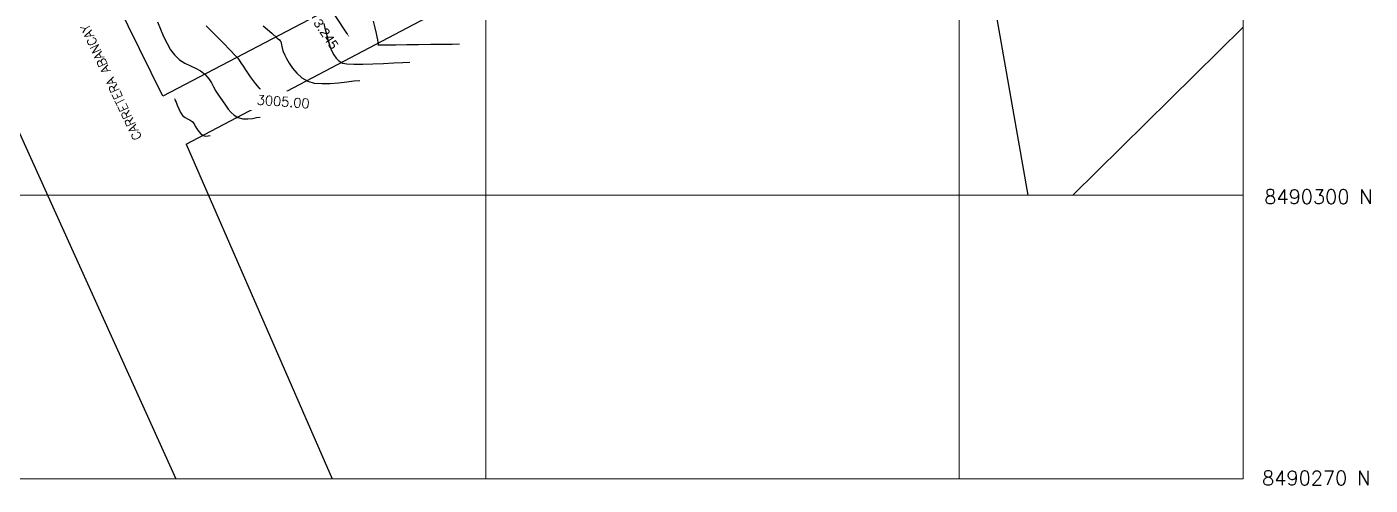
# Model space of a CAD drawing. Header units: metres. Extents: x 706106 to 709341, y 8490035 to 8490642.
# Drawn here: x 708921.6 to 709063.5, y 8490371.7 to 8490420.1 of the extents above; entities that cross this region are included whole.
import ezdxf
from ezdxf.enums import TextEntityAlignment as Align

# ---------------------------------------------------------------- set-up
doc = ezdxf.new("R2010")
doc.units = ezdxf.units.M
doc.layers.add('BLOQUES', color=7, linetype='Continuous', lineweight=60)
for name, color, linetype in [('C-ANNO-MATC-TEXT', 150, 'Continuous'), ('C-STRM-STRC', 170, 'Continuous'), ('C-TOPO', 7, 'Continuous'), ('C-TOPO-MAJR', 9, 'Continuous'), ('CALLES', 7, 'Continuous')]:
    doc.layers.add(name, color=color, linetype=linetype)
doc.styles.add('COTAS', font='arial.ttf')
doc.styles.add('ROMANT', font='romant.shx')
doc.styles.get("Standard").update_dxf_attribs({"font": 'simplex.shx'})
doc.dimstyles.new('GenAng', dxfattribs={"dimtxt": 1, "dimasz": 0.5, "dimexe": 0.18, "dimexo": 0.0625, "dimgap": 0.1, "dimtad": 0, "dimdec": 3, "dimzin": 1, "dimdsep": 46, "dimtxsty": 'COTAS', "dimcen": 0.09, "dimse1": 1, "dimse2": 1, "dimaunit": 1, "dimadec": 3, "dimazin": 0, "dimtfac": 1, "dimtdec": 3, "dimtofl": 0, "dimtmove": 2, "dimatfit": 3, "dimfxl": 1, "dimtolj": 1, "dimtzin": 1, "dimarcsym": 0})

# ---------------------------------------------------------------- blocks, each defined once
blk = doc.blocks.new('*D8')
at = {"layer": 'C-STRM-STRC', "color": 0, "lineweight": -2, "transparency": 16777216}
blk.add_line((708954.11, 8490421.34), (708955.37, 8490419.48), dxfattribs=at)
at = {"layer": 'C-STRM-STRC', "color": 0, "transparency": 16777216}
for points in [[(708954.18, 8490421.39), (708954.04, 8490421.29), (708953.83, 8490421.75)], [(708955.44, 8490419.53), (708955.3, 8490419.43), (708955.65, 8490419.06)]]:
    blk.add_solid(points, dxfattribs=at)
at = {"layer": 'Defpoints', "color": 0, "transparency": 16777216}
for p in [(708956.76, 8490423.73), (708958.57, 8490421.04), (708955.65, 8490419.06)]:
    blk.add_point(p, dxfattribs=at)
at = {"layer": 'C-STRM-STRC', "color": 0, "lineweight": 40, "transparency": 16777216, "insert": (708953.19, 8490419.37), "char_height": 1, "attachment_point": 5, "rotation": 303.9889, "style": 'COTAS'}
blk.add_mtext('\\A1;3.245', dxfattribs=at)

msp = doc.modelspace()

# ---------------------------------------------------------------- linework, layer by layer
at = {"elevation": 507.051, "flags": 128}
for points in [[(708956.7574, 8490423.7273), (708935.9609, 8490412.8125), (708891.8311, 8490502.3495)], [(708890.0854, 8490476.7998), (708937.3367, 8490372.3495)], [(708938.4334, 8490407.7151), (709017.3188, 8490449.3105), (709020.3086, 8490442.4641), (709027.3455, 8490402.3495)], [(709050.0854, 8490420.1044), (709032.0871, 8490402.3495)], [(708938.4334, 8490407.7151), (708953.857, 8490372.3495)]]:
    msp.add_lwpolyline(points, dxfattribs=at)
at = {"layer": 'C-ANNO-MATC-TEXT', "lineweight": 0}
for p, q in [((708970.0854, 8490372.3495, 507.051), (708970.0854, 8490502.3495, 507.051)), ((709020.0854, 8490372.3495, 507.051), (709020.0854, 8490502.3495, 507.051)), ((709050.0854, 8490372.3495, 507.051), (709050.0854, 8490502.3495, 507.051)), ((708890.0854, 8490402.3495, 507.051), (709050.0854, 8490402.3495, 507.051)), ((708890.0854, 8490372.3495, 507.051), (709050.0854, 8490372.3495, 507.051))]:
    msp.add_line(p, q, dxfattribs=at)
at = {"layer": 'C-TOPO', "color": 132, "linetype": 'Continuous', "lineweight": -3, "true_color": 0x00b8b8, "flags": 128}
for points, elevation in [([(708935.3874, 8490420.6642), (708935.7, 8490419.8857), (708936.0365, 8490419.106), (708936.395, 8490418.3666), (708936.7735, 8490417.7087), (708937.1698, 8490417.1739), (708937.7239, 8490416.6547), (708938.2952, 8490416.2836), (708938.8658, 8490416.0023), (708939.4177, 8490415.7524), (708939.9333, 8490415.4756), (708940.3944, 8490415.1136), (708940.8094, 8490414.6399), (708941.0836, 8490414.2102), (708941.302, 8490413.7848), (708941.5495, 8490413.3239), (708941.9109, 8490412.7877), (708942.256, 8490412.3086), (708942.5626, 8490411.8571), (708942.855, 8490411.4443), (708943.1572, 8490411.0812), (708943.4934, 8490410.7788), (708943.8875, 8490410.5481), (708944.4119, 8490410.4037), (708944.9334, 8490410.3915), (708945.4264, 8490410.4545), (708945.8654, 8490410.5357), (708946.225, 8490410.5781)], 3513.051), ([(708946.5653, 8490420.2515), (708947.4527, 8490419.4731), (708948.0501, 8490418.9491), (708948.2758, 8490418.7501), (708948.3534, 8490418.668), (708948.4192, 8490418.5784), (708948.4526, 8490418.4097), (708948.5194, 8490418.0523), (708948.6386, 8490417.5996), (708948.8292, 8490417.1446), (708949.0231, 8490416.7851), (708949.2971, 8490416.3105), (708949.655, 8490415.7767), (708950.1003, 8490415.2399), (708950.6367, 8490414.7562), (708951.2678, 8490414.3815), (708951.9365, 8490414.1948), (708952.7392, 8490414.1291), (708953.619, 8490414.1513), (708954.5189, 8490414.228), (708955.3818, 8490414.3259), (708956.1506, 8490414.4118), (708956.7685, 8490414.4523)], 3511.051), ([(708952.9625, 8490420.5021), (708953.0805, 8490420.0102), (708953.2316, 8490419.3763), (708953.4053, 8490418.7015), (708953.5912, 8490418.087), (708953.779, 8490417.6341), (708954.0271, 8490417.1808), (708954.2609, 8490416.8216), (708954.5486, 8490416.5347), (708954.958, 8490416.2982), (708955.3865, 8490416.2176), (708956.1208, 8490416.1866), (708957.0731, 8490416.1936), (708958.156, 8490416.2269), (708959.2817, 8490416.2748), (708960.3628, 8490416.3256), (708961.3115, 8490416.3677), (708962.0402, 8490416.3894)], 3510.051), ([(708958.1748, 8490420.7371), (708958.3375, 8490420.0465), (708958.4757, 8490419.4425), (708958.5567, 8490419.0771), (708958.6215, 8490418.7429), (708958.6703, 8490418.4618), (708958.6916, 8490418.3392), (708958.743, 8490418.2743), (708958.6803, 8490418.2359), (708958.7268, 8490418.227), (708958.7837, 8490418.2198), (708959.0176, 8490418.2225), (708959.6477, 8490418.2302), (708960.5804, 8490418.2418), (708961.7227, 8490418.2561), (708962.9812, 8490418.2719), (708964.2627, 8490418.2881), (708965.4738, 8490418.3033), (708966.5213, 8490418.3165), (708967.312, 8490418.3265)], 3509.051), ([(708937.1981, 8490412.5221), (708937.2207, 8490412.4728), (708937.2689, 8490412.3595), (708937.3486, 8490412.159), (708937.4679, 8490411.8533), (708937.6359, 8490411.4489), (708937.8224, 8490411.0709), (708938.0248, 8490410.7742), (708938.296, 8490410.5415), (708938.5732, 8490410.3953), (708938.837, 8490410.272), (708939.0676, 8490410.1079), (708939.2643, 8490409.8613), (708939.3854, 8490409.6304), (708939.5581, 8490409.3556), (708939.7688, 8490409.0547), (708939.9611, 8490408.8038), (708940.1973, 8490408.6313), (708940.48, 8490408.5784), (708940.7447, 8490408.6101), (708940.9533, 8490408.6411)], 3514.051)]:
    msp.add_lwpolyline(points, dxfattribs=dict(at, elevation=elevation))
at = {"layer": 'C-TOPO', "color": 20, "linetype": 'Continuous', "lineweight": -3, "elevation": 3512.051, "flags": 128}
msp.add_lwpolyline([(708940.5293, 8490420.2369), (708941.4406, 8490419.3224), (708942.3197, 8490418.4299), (708943.0779, 8490417.652), (708943.6271, 8490417.0811), (708943.8789, 8490416.8099), (708944.0239, 8490416.6048), (708944.1236, 8490416.4294), (708944.2637, 8490416.2197), (708944.4309, 8490415.9671), (708944.7505, 8490415.4788), (708945.1921, 8490414.8394), (708945.7259, 8490414.1336), (708946.3214, 8490413.4461), (708946.9488, 8490412.8616), (708947.5777, 8490412.4648), (708948.3096, 8490412.2451), (708949.043, 8490412.1904), (708949.7531, 8490412.2454), (708950.4153, 8490412.3547), (708951.0048, 8490412.4631), (708951.4968, 8490412.5152)], dxfattribs=at)

# ---------------------------------------------------------------- texts
at = {"layer": 'BLOQUES', "lineweight": 25, "char_height": 1.5, "attachment_point": 5}
for s, insert in [('8490300 N', (709058.0458, 8490402.1684, 507.051)), ('8490270 N', (709057.8174, 8490372.4212, 507.051))]:
    msp.add_mtext(s, dxfattribs=dict(at, insert=insert))
at = {"layer": 'CALLES', "style": 'ROMANT'}
msp.add_text('CARRETERA ABANCAY - ANDAHUAYLAS', height=0.95625, rotation=115.177535, dxfattribs=at).set_placement((708928.1189, 8490419.318, 507.051), align=Align.MIDDLE)

# ---------------------------------------------------------------- dimensions: what is measured, and where the dimension line sits
at = {"layer": 'C-STRM-STRC', "lineweight": 40}
dim = msp.add_aligned_dim(p1=(708956.7574, 8490423.7273, 507.051), p2=(708958.5714, 8490421.0368, 507.051), distance=-3.5287, dimstyle='GenAng', dxfattribs=at)
dim.commit()
dim.dimension.update_dxf_attribs({"geometry": '*D8', "text_midpoint": (708953.1941, 8490419.3681, 507.051)})

# ---------------------------------------------------------------- next in the draw order: texts
at = {"layer": 'C-TOPO-MAJR', "color": 5, "linetype": 'Continuous', "lineweight": -3, "insert": (708948.6763, 8490412.2178, 3512.051), "char_height": 1, "width": 5.96381, "attachment_point": 5, "rotation": 355.734097, "bg_fill": 3, "box_fill_scale": 1.635, "bg_fill_color": 256, "bg_fill_true_color": 13158600, "bg_fill_transparency": 0}
msp.add_mtext('3005.00', dxfattribs=at)

doc.saveas('drawing.dxf')
